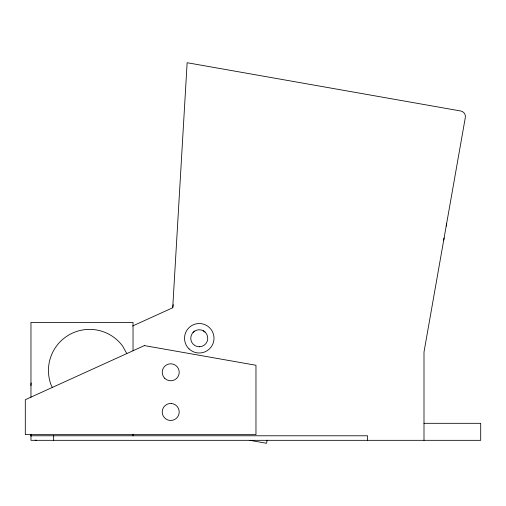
<?xml version="1.0" encoding="UTF-8"?>
<svg xmlns="http://www.w3.org/2000/svg" width="506" height="506" viewBox="0 0 506 506"><rect width="100%" height="100%" fill="white"/><g stroke="black" fill="none" stroke-linecap="round" stroke-linejoin="round"><path stroke-width="0.76" d="M132.578 326.009L172.723 307.756L187.138 62.719L460.745 111.004A5.636 5.636 0 0 1 465.318 117.531L423.996 352.062L423.996 440.328M443.737 240.103L444.123 237.934M446.589 223.918L446.21 226.087M172.723 307.756L173.267 304.65M267.136 440.163L266.586 443.281L249.837 440.328M193.014 332.493L194.721 331.076M423.996 423.313L480.7 423.313L480.7 440.328L30.967 440.328L30.967 434.211M30.967 435.786L367.558 435.786L367.558 440.328M203.216 330.734L205.031 332.012M126.797 353.586L122.629 346.06A41.106 41.106 0 0 0 51.321 385.553L52.358 387.419M133.034 350.74L133.034 322.385L30.967 322.385L30.967 397.286M133.034 434.211L133.034 435.786M53.649 435.786L53.649 440.328M36.641 440.328A5.667 5.667 0 0 1 35.173 440.131M31.163 436.121A5.667 5.667 0 0 1 30.967 434.654M30.967 385.61A20.835 20.835 0 0 1 31.138 382.966M144.374 345.592L25.3 399.721L25.3 434.654L255.966 434.654L255.966 365.269L144.374 345.592M171.389 403.497L169.168 403.611A8.507 8.507 0 0 0 170.067 420.454L172.287 420.334A8.507 8.507 0 0 0 171.389 403.497M199.604 346.762L197.391 346.559A8.507 8.507 0 0 1 192.533 333.062A8.507 8.507 0 0 1 206.821 334.365A8.507 8.507 0 0 1 199.604 346.762M189.067 348.912A14.744 14.744 0 0 0 213.583 341.765A14.744 14.744 0 0 0 195.139 324.112A14.744 14.744 0 0 0 189.067 348.912M164.747 378.33A8.507 8.507 0 0 0 178.953 374.44A8.507 8.507 0 0 0 168.479 364.08A8.507 8.507 0 0 0 164.747 378.33"/></g></svg>
